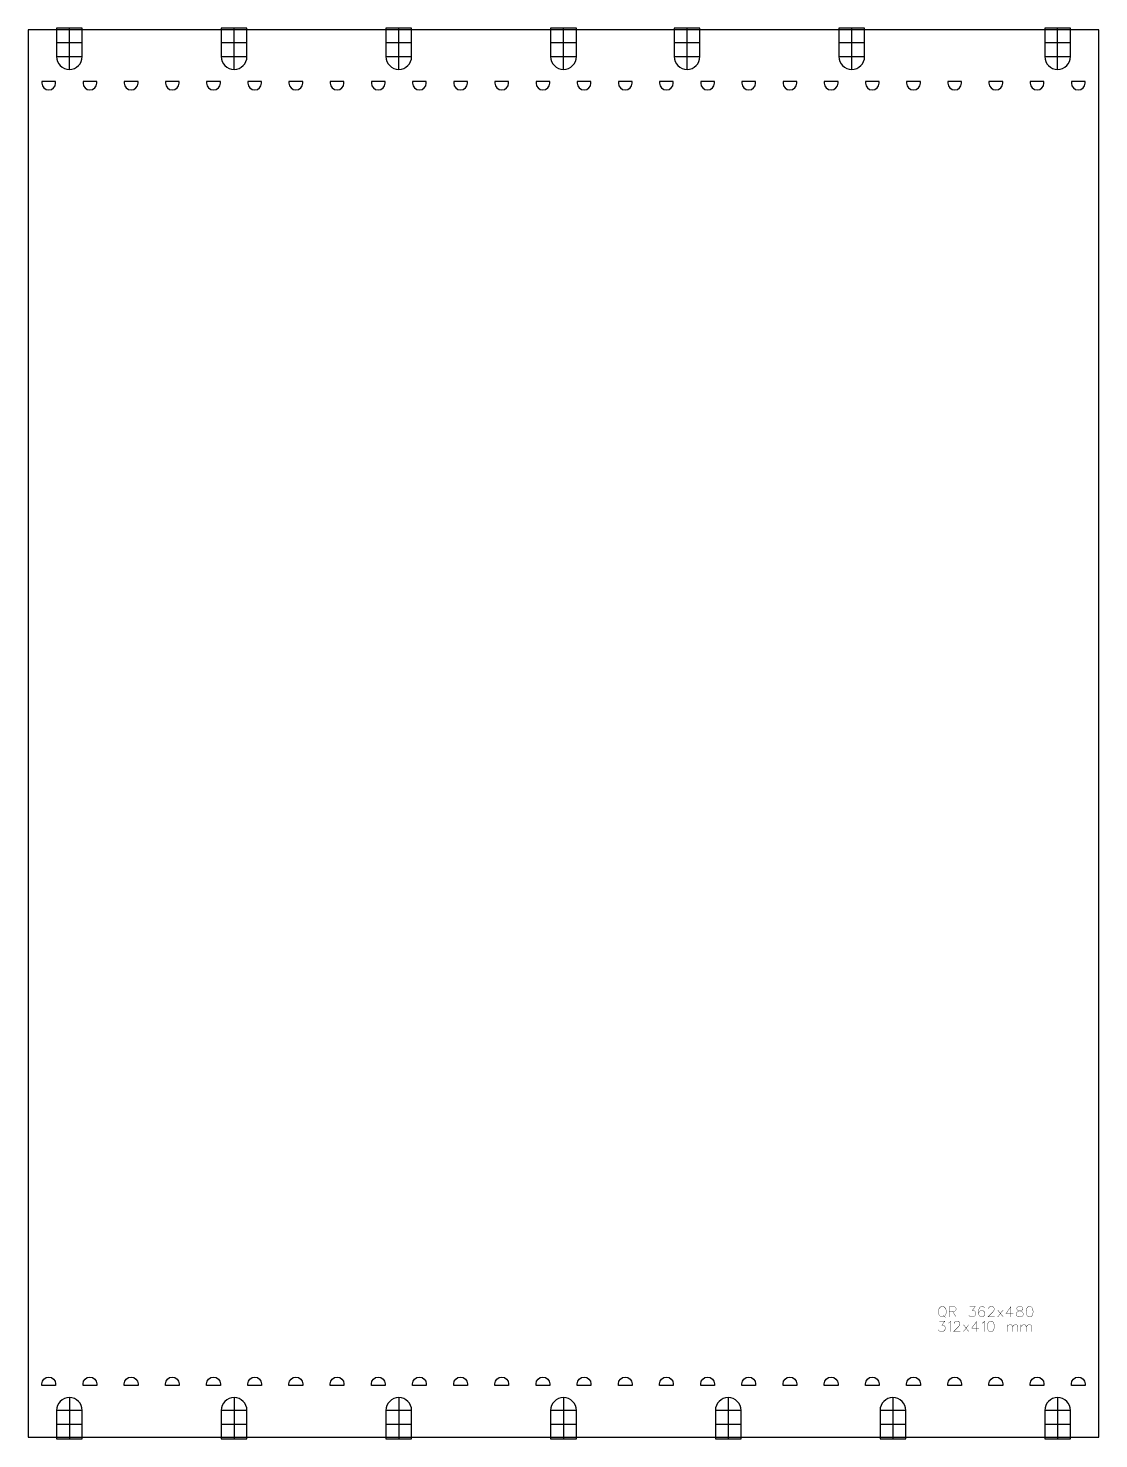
# Model space of a CAD drawing. Extents: x 0 to 12283, y -20 to 16161.
import ezdxf

# ---------------------------------------------------------------- set-up
doc = ezdxf.new("R2010")
doc.units = 0
doc.header["$MEASUREMENT"] = 0
doc.layers.add('BottomLayer', color=7, linetype='CONTINUOUS')

msp = doc.modelspace()

# ---------------------------------------------------------------- linework, layer by layer
at = {"layer": 'BottomLayer'}
for points in [[(0, 0), (12283.464844, 0), (12283.464844, 0), (12283.464844, 16141.735352), (12283.464844, 16141.735352), (0, 16141.735352), (0, 16141.735352), (0, 0)], [(472.440948, 15688.980469), (472.440948, 16161.416992)], [(2362.20459, 15688.980469), (2362.20459, 16161.416992)], [(4251.96875, 15688.980469), (4251.96875, 16161.416992)], [(6141.732422, 15688.980469), (6141.732422, 16161.416992)], [(7559.055176, 15688.980469), (7559.055176, 16161.416992)], [(9448.818359, 15688.980469), (9448.818359, 16161.416992)], [(11811.024414, 15688.980469), (11811.024414, 16161.416992)], [(324.803162, 15999.020508), (620.078735, 15999.020508)], [(2214.566895, 15999.020508), (2509.842529, 15999.020508)], [(4104.330566, 15999.020508), (4399.606445, 15999.020508)], [(5994.094727, 15999.020508), (6289.370117, 15999.020508)], [(7411.41748, 15999.020508), (7706.692871, 15999.020508)], [(9301.180664, 15999.020508), (9596.457031, 15999.020508)], [(11663.385742, 15999.020508), (11958.662109, 15999.020508)], [(324.803162, 15836.618164), (620.078735, 15836.618164)], [(2214.566895, 15836.618164), (2509.842529, 15836.618164)], [(4104.330566, 15836.618164), (4399.606445, 15836.618164)], [(5994.094727, 15836.618164), (6289.370117, 15836.618164)], [(7411.41748, 15836.618164), (7706.692871, 15836.618164)], [(9301.180664, 15836.618164), (9596.457031, 15836.618164)], [(11663.385742, 15836.618164), (11958.662109, 15836.618164)], [(472.440948, 452.75592), (472.440948, -19.68504)], [(2362.20459, 452.75592), (2362.20459, -19.68504)], [(4251.96875, 452.75592), (4251.96875, -19.68504)], [(6141.732422, 452.75592), (6141.732422, -19.68504)], [(8031.496094, 452.75592), (8031.496094, -19.68504)], [(9921.259766, 452.75592), (9921.259766, -19.68504)], [(11811.024414, 452.75592), (11811.024414, -19.68504)], [(620.078735, 305.118103), (324.803162, 305.118103)], [(2509.842529, 305.118103), (2214.566895, 305.118103)], [(4399.606445, 305.118103), (4104.330566, 305.118103)], [(6289.370117, 305.118103), (5994.094727, 305.118103)], [(8179.133789, 305.118103), (7883.858398, 305.118103)], [(10068.897461, 305.118103), (9773.62207, 305.118103)], [(11958.662109, 305.118103), (11663.385742, 305.118103)], [(620.078735, 142.716537), (324.803162, 142.716537)], [(2509.842529, 142.716537), (2214.566895, 142.716537)], [(4399.606445, 142.716537), (4104.330566, 142.716537)], [(6289.370117, 142.716537), (5994.094727, 142.716537)], [(8179.133789, 142.716537), (7883.858398, 142.716537)], [(10068.897461, 142.716537), (9773.62207, 142.716537)], [(11958.662109, 142.716537), (11663.385742, 142.716537)]]:
    msp.add_lwpolyline(points, dxfattribs=at)
for points in [[(324.803162, 16161.416992), (324.803162, 15836.618164), (324.803162, 15836.618164, 1), (620.078735, 15836.618164), (620.078735, 15836.618164), (620.078735, 16161.416992), (620.078735, 16161.416992), (324.803162, 16161.416992)], [(2214.566895, 16161.416992), (2214.566895, 15836.618164), (2214.566895, 15836.618164, 1), (2509.842529, 15836.618164), (2509.842529, 15836.618164), (2509.842529, 16161.416992), (2509.842529, 16161.416992), (2214.566895, 16161.416992)], [(4104.330566, 16161.416992), (4104.330566, 15836.618164), (4104.330566, 15836.618164, 1), (4399.606445, 15836.618164), (4399.606445, 15836.618164), (4399.606445, 16161.416992), (4399.606445, 16161.416992), (4104.330566, 16161.416992)], [(5994.094727, 16161.416992), (5994.094727, 15836.618164), (5994.094727, 15836.618164, 1), (6289.370117, 15836.618164), (6289.370117, 15836.618164), (6289.370117, 16161.416992), (6289.370117, 16161.416992), (5994.094727, 16161.416992)], [(7411.41748, 16161.416992), (7411.41748, 15836.618164), (7411.41748, 15836.618164, 1), (7706.692871, 15836.618164), (7706.692871, 15836.618164), (7706.692871, 16161.416992), (7706.692871, 16161.416992), (7411.41748, 16161.416992)], [(9301.180664, 16161.416992), (9301.180664, 15836.618164), (9301.180664, 15836.618164, 1), (9596.457031, 15836.618164), (9596.457031, 15836.618164), (9596.457031, 16161.416992), (9596.457031, 16161.416992), (9301.180664, 16161.416992)], [(11663.385742, 16161.416992), (11663.385742, 15836.618164), (11663.385742, 15836.618164, 1), (11958.662109, 15836.618164), (11958.662109, 15836.618164), (11958.662109, 16161.416992), (11958.662109, 16161.416992), (11663.385742, 16161.416992)], [(157.480316, 15551.18457), (157.480316, 15531.495117), (157.480316, 15531.495117, 1), (314.960632, 15531.495117), (314.960632, 15531.495117), (314.960632, 15551.18457), (314.960632, 15551.18457), (157.480316, 15551.18457)], [(629.921265, 15551.18457), (629.921265, 15531.495117), (629.921265, 15531.495117, 1), (787.40155, 15531.495117), (787.40155, 15531.495117), (787.40155, 15551.18457), (787.40155, 15551.18457), (629.921265, 15551.18457)], [(1102.362183, 15551.18457), (1102.362183, 15531.495117), (1102.362183, 15531.495117, 1), (1259.842529, 15531.495117), (1259.842529, 15531.495117), (1259.842529, 15551.18457), (1259.842529, 15551.18457), (1102.362183, 15551.18457)], [(1574.803101, 15551.18457), (1574.803101, 15531.495117), (1574.803101, 15531.495117, 1), (1732.283447, 15531.495117), (1732.283447, 15531.495117), (1732.283447, 15551.18457), (1732.283447, 15551.18457), (1574.803101, 15551.18457)], [(2047.244141, 15551.18457), (2047.244141, 15531.495117), (2047.244141, 15531.495117, 1), (2204.724365, 15531.495117), (2204.724365, 15531.495117), (2204.724365, 15551.18457), (2204.724365, 15551.18457), (2047.244141, 15551.18457)], [(2519.685059, 15551.18457), (2519.685059, 15531.495117), (2519.685059, 15531.495117, 1), (2677.165527, 15531.495117), (2677.165527, 15531.495117), (2677.165527, 15551.18457), (2677.165527, 15551.18457), (2519.685059, 15551.18457)], [(2992.125977, 15551.18457), (2992.125977, 15531.495117), (2992.125977, 15531.495117, 1), (3149.606201, 15531.495117), (3149.606201, 15531.495117), (3149.606201, 15551.18457), (3149.606201, 15551.18457), (2992.125977, 15551.18457)], [(3464.566895, 15551.18457), (3464.566895, 15531.495117), (3464.566895, 15531.495117, 1), (3622.047363, 15531.495117), (3622.047363, 15531.495117), (3622.047363, 15551.18457), (3622.047363, 15551.18457), (3464.566895, 15551.18457)], [(3937.007813, 15551.18457), (3937.007813, 15531.495117), (3937.007813, 15531.495117, 1), (4094.488281, 15531.495117), (4094.488281, 15531.495117), (4094.488281, 15551.18457), (4094.488281, 15551.18457), (3937.007813, 15551.18457)], [(4409.44873, 15551.18457), (4409.44873, 15531.495117), (4409.44873, 15531.495117, 1), (4566.929199, 15531.495117), (4566.929199, 15531.495117), (4566.929199, 15551.18457), (4566.929199, 15551.18457), (4409.44873, 15551.18457)], [(4881.889648, 15551.18457), (4881.889648, 15531.495117), (4881.889648, 15531.495117, 1), (5039.370117, 15531.495117), (5039.370117, 15531.495117), (5039.370117, 15551.18457), (5039.370117, 15551.18457), (4881.889648, 15551.18457)], [(5354.331055, 15551.18457), (5354.331055, 15531.495117), (5354.331055, 15531.495117, 1), (5511.811035, 15531.495117), (5511.811035, 15531.495117), (5511.811035, 15551.18457), (5511.811035, 15551.18457), (5354.331055, 15551.18457)], [(5826.771973, 15551.18457), (5826.771973, 15531.495117), (5826.771973, 15531.495117, 1), (5984.251953, 15531.495117), (5984.251953, 15531.495117), (5984.251953, 15551.18457), (5984.251953, 15551.18457), (5826.771973, 15551.18457)], [(6299.212402, 15551.18457), (6299.212402, 15531.495117), (6299.212402, 15531.495117, 1), (6456.692871, 15531.495117), (6456.692871, 15531.495117), (6456.692871, 15551.18457), (6456.692871, 15551.18457), (6299.212402, 15551.18457)], [(6771.653809, 15551.18457), (6771.653809, 15531.495117), (6771.653809, 15531.495117, 1), (6929.133789, 15531.495117), (6929.133789, 15531.495117), (6929.133789, 15551.18457), (6929.133789, 15551.18457), (6771.653809, 15551.18457)], [(7244.094727, 15551.18457), (7244.094727, 15531.495117), (7244.094727, 15531.495117, 1), (7401.574707, 15531.495117), (7401.574707, 15531.495117), (7401.574707, 15551.18457), (7401.574707, 15551.18457), (7244.094727, 15551.18457)], [(7716.535156, 15551.18457), (7716.535156, 15531.495117), (7716.535156, 15531.495117, 1), (7874.015625, 15531.495117), (7874.015625, 15531.495117), (7874.015625, 15551.18457), (7874.015625, 15551.18457), (7716.535156, 15551.18457)], [(8188.976563, 15551.18457), (8188.976563, 15531.495117), (8188.976563, 15531.495117, 1), (8346.457031, 15531.495117), (8346.457031, 15531.495117), (8346.457031, 15551.18457), (8346.457031, 15551.18457), (8188.976563, 15551.18457)], [(8661.416992, 15551.18457), (8661.416992, 15531.495117), (8661.416992, 15531.495117, 1), (8818.897461, 15531.495117), (8818.897461, 15531.495117), (8818.897461, 15551.18457), (8818.897461, 15551.18457), (8661.416992, 15551.18457)], [(9133.858398, 15551.18457), (9133.858398, 15531.495117), (9133.858398, 15531.495117, 1), (9291.338867, 15531.495117), (9291.338867, 15531.495117), (9291.338867, 15551.18457), (9291.338867, 15551.18457), (9133.858398, 15551.18457)], [(9606.299805, 15551.18457), (9606.299805, 15531.495117), (9606.299805, 15531.495117, 1), (9763.779297, 15531.495117), (9763.779297, 15531.495117), (9763.779297, 15551.18457), (9763.779297, 15551.18457), (9606.299805, 15551.18457)], [(10078.740234, 15551.18457), (10078.740234, 15531.495117), (10078.740234, 15531.495117, 1), (10236.219727, 15531.495117), (10236.219727, 15531.495117), (10236.219727, 15551.18457), (10236.219727, 15551.18457), (10078.740234, 15551.18457)], [(10551.181641, 15551.18457), (10551.181641, 15531.495117), (10551.181641, 15531.495117, 1), (10708.662109, 15531.495117), (10708.662109, 15531.495117), (10708.662109, 15551.18457), (10708.662109, 15551.18457), (10551.181641, 15551.18457)], [(11023.62207, 15551.18457), (11023.62207, 15531.495117), (11023.62207, 15531.495117, 1), (11181.102539, 15531.495117), (11181.102539, 15531.495117), (11181.102539, 15551.18457), (11181.102539, 15551.18457), (11023.62207, 15551.18457)], [(11496.0625, 15551.18457), (11496.0625, 15531.495117), (11496.0625, 15531.495117, 1), (11653.543945, 15531.495117), (11653.543945, 15531.495117), (11653.543945, 15551.18457), (11653.543945, 15551.18457), (11496.0625, 15551.18457)], [(11968.503906, 15551.18457), (11968.503906, 15531.495117), (11968.503906, 15531.495117, 1), (12125.984375, 15531.495117), (12125.984375, 15531.495117), (12125.984375, 15551.18457), (12125.984375, 15551.18457), (11968.503906, 15551.18457)], [(157.480316, 590.551147), (157.480316, 610.236206), (157.480316, 610.236206, -1), (314.960632, 610.236206), (314.960632, 610.236206), (314.960632, 590.551147), (314.960632, 590.551147), (157.480316, 590.551147)], [(629.921265, 590.551147), (629.921265, 610.236206), (629.921265, 610.236206, -1), (787.40155, 610.236206), (787.40155, 610.236206), (787.40155, 590.551147), (787.40155, 590.551147), (629.921265, 590.551147)], [(1102.362183, 590.551147), (1102.362183, 610.236206), (1102.362183, 610.236206, -1), (1259.842529, 610.236206), (1259.842529, 610.236206), (1259.842529, 590.551147), (1259.842529, 590.551147), (1102.362183, 590.551147)], [(1574.803101, 590.551147), (1574.803101, 610.236206), (1574.803101, 610.236206, -1), (1732.283447, 610.236206), (1732.283447, 610.236206), (1732.283447, 590.551147), (1732.283447, 590.551147), (1574.803101, 590.551147)], [(2047.244141, 590.551147), (2047.244141, 610.236206), (2047.244141, 610.236206, -1), (2204.724365, 610.236206), (2204.724365, 610.236206), (2204.724365, 590.551147), (2204.724365, 590.551147), (2047.244141, 590.551147)], [(2519.685059, 590.551147), (2519.685059, 610.236206), (2519.685059, 610.236206, -1), (2677.165527, 610.236206), (2677.165527, 610.236206), (2677.165527, 590.551147), (2677.165527, 590.551147), (2519.685059, 590.551147)], [(2992.125977, 590.551147), (2992.125977, 610.236206), (2992.125977, 610.236206, -1), (3149.606201, 610.236206), (3149.606201, 610.236206), (3149.606201, 590.551147), (3149.606201, 590.551147), (2992.125977, 590.551147)], [(3464.566895, 590.551147), (3464.566895, 610.236206), (3464.566895, 610.236206, -1), (3622.047363, 610.236206), (3622.047363, 610.236206), (3622.047363, 590.551147), (3622.047363, 590.551147), (3464.566895, 590.551147)], [(3937.007813, 590.551147), (3937.007813, 610.236206), (3937.007813, 610.236206, -1), (4094.488281, 610.236206), (4094.488281, 610.236206), (4094.488281, 590.551147), (4094.488281, 590.551147), (3937.007813, 590.551147)], [(4409.44873, 590.551147), (4409.44873, 610.236206), (4409.44873, 610.236206, -1), (4566.929199, 610.236206), (4566.929199, 610.236206), (4566.929199, 590.551147), (4566.929199, 590.551147), (4409.44873, 590.551147)], [(4881.889648, 590.551147), (4881.889648, 610.236206), (4881.889648, 610.236206, -1), (5039.370117, 610.236206), (5039.370117, 610.236206), (5039.370117, 590.551147), (5039.370117, 590.551147), (4881.889648, 590.551147)], [(5354.331055, 590.551147), (5354.331055, 610.236206), (5354.331055, 610.236206, -1), (5511.811035, 610.236206), (5511.811035, 610.236206), (5511.811035, 590.551147), (5511.811035, 590.551147), (5354.331055, 590.551147)], [(5826.771973, 590.551147), (5826.771973, 610.236206), (5826.771973, 610.236206, -1), (5984.251953, 610.236206), (5984.251953, 610.236206), (5984.251953, 590.551147), (5984.251953, 590.551147), (5826.771973, 590.551147)], [(6299.212402, 590.551147), (6299.212402, 610.236206), (6299.212402, 610.236206, -1), (6456.692871, 610.236206), (6456.692871, 610.236206), (6456.692871, 590.551147), (6456.692871, 590.551147), (6299.212402, 590.551147)], [(6771.653809, 590.551147), (6771.653809, 610.236206), (6771.653809, 610.236206, -1), (6929.133789, 610.236206), (6929.133789, 610.236206), (6929.133789, 590.551147), (6929.133789, 590.551147), (6771.653809, 590.551147)], [(7244.094727, 590.551147), (7244.094727, 610.236206), (7244.094727, 610.236206, -1), (7401.574707, 610.236206), (7401.574707, 610.236206), (7401.574707, 590.551147), (7401.574707, 590.551147), (7244.094727, 590.551147)], [(7716.535156, 590.551147), (7716.535156, 610.236206), (7716.535156, 610.236206, -1), (7874.015625, 610.236206), (7874.015625, 610.236206), (7874.015625, 590.551147), (7874.015625, 590.551147), (7716.535156, 590.551147)], [(8188.976563, 590.551147), (8188.976563, 610.236206), (8188.976563, 610.236206, -1), (8346.457031, 610.236206), (8346.457031, 610.236206), (8346.457031, 590.551147), (8346.457031, 590.551147), (8188.976563, 590.551147)], [(8661.416992, 590.551147), (8661.416992, 610.236206), (8661.416992, 610.236206, -1), (8818.897461, 610.236206), (8818.897461, 610.236206), (8818.897461, 590.551147), (8818.897461, 590.551147), (8661.416992, 590.551147)], [(9133.858398, 590.551147), (9133.858398, 610.236206), (9133.858398, 610.236206, -1), (9291.338867, 610.236206), (9291.338867, 610.236206), (9291.338867, 590.551147), (9291.338867, 590.551147), (9133.858398, 590.551147)], [(9606.299805, 590.551147), (9606.299805, 610.236206), (9606.299805, 610.236206, -1), (9763.779297, 610.236206), (9763.779297, 610.236206), (9763.779297, 590.551147), (9763.779297, 590.551147), (9606.299805, 590.551147)], [(10078.740234, 590.551147), (10078.740234, 610.236206), (10078.740234, 610.236206, -1), (10236.219727, 610.236206), (10236.219727, 610.236206), (10236.219727, 590.551147), (10236.219727, 590.551147), (10078.740234, 590.551147)], [(10551.181641, 590.551147), (10551.181641, 610.236206), (10551.181641, 610.236206, -1), (10708.662109, 610.236206), (10708.662109, 610.236206), (10708.662109, 590.551147), (10708.662109, 590.551147), (10551.181641, 590.551147)], [(11023.62207, 590.551147), (11023.62207, 610.236206), (11023.62207, 610.236206, -1), (11181.102539, 610.236206), (11181.102539, 610.236206), (11181.102539, 590.551147), (11181.102539, 590.551147), (11023.62207, 590.551147)], [(11496.0625, 590.551147), (11496.0625, 610.236206), (11496.0625, 610.236206, -1), (11653.543945, 610.236206), (11653.543945, 610.236206), (11653.543945, 590.551147), (11653.543945, 590.551147), (11496.0625, 590.551147)], [(11968.503906, 590.551147), (11968.503906, 610.236206), (11968.503906, 610.236206, -1), (12125.984375, 610.236206), (12125.984375, 610.236206), (12125.984375, 590.551147), (12125.984375, 590.551147), (11968.503906, 590.551147)], [(620.078735, -19.68504), (620.078735, 305.118103), (620.078735, 305.118103, 1), (324.803162, 305.118103), (324.803162, 305.118103), (324.803162, -19.68504), (324.803162, -19.68504), (620.078735, -19.68504)], [(2509.842529, -19.68504), (2509.842529, 305.118103), (2509.842529, 305.118103, 1), (2214.566895, 305.118103), (2214.566895, 305.118103), (2214.566895, -19.68504), (2214.566895, -19.68504), (2509.842529, -19.68504)], [(4399.606445, -19.68504), (4399.606445, 305.118103), (4399.606445, 305.118103, 1), (4104.330566, 305.118103), (4104.330566, 305.118103), (4104.330566, -19.68504), (4104.330566, -19.68504), (4399.606445, -19.68504)], [(6289.370117, -19.68504), (6289.370117, 305.118103), (6289.370117, 305.118103, 1), (5994.094727, 305.118103), (5994.094727, 305.118103), (5994.094727, -19.68504), (5994.094727, -19.68504), (6289.370117, -19.68504)], [(8179.133789, -19.68504), (8179.133789, 305.118103), (8179.133789, 305.118103, 1), (7883.858398, 305.118103), (7883.858398, 305.118103), (7883.858398, -19.68504), (7883.858398, -19.68504), (8179.133789, -19.68504)], [(10068.897461, -19.68504), (10068.897461, 305.118103), (10068.897461, 305.118103, 1), (9773.62207, 305.118103), (9773.62207, 305.118103), (9773.62207, -19.68504), (9773.62207, -19.68504), (10068.897461, -19.68504)], [(11958.662109, -19.68504), (11958.662109, 305.118103), (11958.662109, 305.118103, 1), (11663.385742, 305.118103), (11663.385742, 305.118103), (11663.385742, -19.68504), (11663.385742, -19.68504), (11958.662109, -19.68504)]]:
    msp.add_lwpolyline(points, format="xyb", dxfattribs=at)
at = {"layer": 'BottomLayer', "const_width": 3.937008}
for points in [[(10477.125977, 1496.933105), (10465.87793, 1491.311035), (10465.87793, 1491.311035), (10454.629883, 1480.062988), (10454.629883, 1480.062988), (10449.003906, 1468.814941), (10449.003906, 1468.814941), (10443.381836, 1451.94104), (10443.381836, 1451.94104), (10443.381836, 1423.818848), (10443.381836, 1423.818848), (10449.003906, 1406.944946), (10449.003906, 1406.944946), (10454.629883, 1395.696899), (10454.629883, 1395.696899), (10465.87793, 1384.448853), (10465.87793, 1384.448853), (10477.125977, 1378.822754), (10477.125977, 1378.822754), (10499.62207, 1378.822754), (10499.62207, 1378.822754), (10510.869141, 1384.448853), (10510.869141, 1384.448853), (10522.12207, 1395.696899), (10522.12207, 1395.696899), (10527.744141, 1406.944946), (10527.744141, 1406.944946), (10533.370117, 1423.818848), (10533.370117, 1423.818848), (10533.370117, 1451.94104), (10533.370117, 1451.94104), (10527.744141, 1468.814941), (10527.744141, 1468.814941), (10522.12207, 1480.062988), (10522.12207, 1480.062988), (10510.869141, 1491.311035), (10510.869141, 1491.311035), (10499.62207, 1496.933105), (10499.62207, 1496.933105), (10477.125977, 1496.933105)], [(10567.114258, 1496.933105), (10617.732422, 1496.933105), (10617.732422, 1496.933105), (10634.606445, 1491.311035), (10634.606445, 1491.311035), (10640.232422, 1485.685059), (10640.232422, 1485.685059), (10645.854492, 1474.437012), (10645.854492, 1474.437012), (10645.854492, 1463.188965), (10645.854492, 1463.188965), (10640.232422, 1451.94104), (10640.232422, 1451.94104), (10634.606445, 1446.314941), (10634.606445, 1446.314941), (10617.732422, 1440.692993), (10617.732422, 1440.692993), (10567.114258, 1440.692993)], [(10567.114258, 1496.933105), (10567.114258, 1378.822754)], [(10803.334961, 1496.933105), (10865.205078, 1496.933105), (10865.205078, 1496.933105), (10831.457031, 1451.94104), (10831.457031, 1451.94104), (10848.330078, 1451.94104), (10848.330078, 1451.94104), (10859.579102, 1446.314941), (10859.579102, 1446.314941), (10865.205078, 1440.692993), (10865.205078, 1440.692993), (10870.826172, 1423.818848), (10870.826172, 1423.818848), (10870.826172, 1412.570801), (10870.826172, 1412.570801), (10865.205078, 1395.696899), (10865.205078, 1395.696899), (10853.953125, 1384.448853), (10853.953125, 1384.448853), (10837.078125, 1378.822754), (10837.078125, 1378.822754), (10820.208008, 1378.822754), (10820.208008, 1378.822754), (10803.334961, 1384.448853), (10803.334961, 1384.448853), (10797.711914, 1390.074829), (10797.711914, 1390.074829), (10792.085938, 1401.322754)], [(10972.0625, 1480.062988), (10966.441406, 1491.311035), (10966.441406, 1491.311035), (10949.566406, 1496.933105), (10949.566406, 1496.933105), (10938.319336, 1496.933105), (10938.319336, 1496.933105), (10921.444336, 1491.311035), (10921.444336, 1491.311035), (10910.197266, 1474.437012), (10910.197266, 1474.437012), (10904.571289, 1446.314941), (10904.571289, 1446.314941), (10904.571289, 1418.192993), (10904.571289, 1418.192993), (10910.197266, 1395.696899), (10910.197266, 1395.696899), (10921.444336, 1384.448853), (10921.444336, 1384.448853), (10938.319336, 1378.822754), (10938.319336, 1378.822754), (10943.945313, 1378.822754), (10943.945313, 1378.822754), (10960.81543, 1384.448853), (10960.81543, 1384.448853), (10972.0625, 1395.696899), (10972.0625, 1395.696899), (10977.689453, 1412.570801), (10977.689453, 1412.570801), (10977.689453, 1418.192993), (10977.689453, 1418.192993), (10972.0625, 1435.066895), (10972.0625, 1435.066895), (10960.81543, 1446.314941), (10960.81543, 1446.314941), (10943.945313, 1451.94104), (10943.945313, 1451.94104), (10938.319336, 1451.94104), (10938.319336, 1451.94104), (10921.444336, 1446.314941), (10921.444336, 1446.314941), (10910.197266, 1435.066895), (10910.197266, 1435.066895), (10904.571289, 1418.192993)], [(11017.058594, 1468.814941), (11017.058594, 1474.437012), (11017.058594, 1474.437012), (11022.68457, 1485.685059), (11022.68457, 1485.685059), (11028.307617, 1491.311035), (11028.307617, 1491.311035), (11039.554688, 1496.933105), (11039.554688, 1496.933105), (11062.050781, 1496.933105), (11062.050781, 1496.933105), (11073.302734, 1491.311035), (11073.302734, 1491.311035), (11078.925781, 1485.685059), (11078.925781, 1485.685059), (11084.551758, 1474.437012), (11084.551758, 1474.437012), (11084.551758, 1463.188965), (11084.551758, 1463.188965), (11078.925781, 1451.94104), (11078.925781, 1451.94104), (11067.676758, 1435.066895), (11067.676758, 1435.066895), (11011.433594, 1378.822754), (11011.433594, 1378.822754), (11090.172852, 1378.822754)], [(11185.788086, 1457.562988), (11123.920898, 1378.822754)], [(11123.920898, 1457.562988), (11185.788086, 1378.822754)], [(11275.775391, 1496.933105), (11219.536133, 1418.192993), (11219.536133, 1418.192993), (11303.897461, 1418.192993)], [(11275.775391, 1496.933105), (11275.775391, 1378.822754)], [(11365.763672, 1496.933105), (11348.893555, 1491.311035), (11348.893555, 1491.311035), (11343.267578, 1480.062988), (11343.267578, 1480.062988), (11343.267578, 1468.814941), (11343.267578, 1468.814941), (11348.893555, 1457.562988), (11348.893555, 1457.562988), (11360.141602, 1451.94104), (11360.141602, 1451.94104), (11382.637695, 1446.314941), (11382.637695, 1446.314941), (11399.511719, 1440.692993), (11399.511719, 1440.692993), (11410.759766, 1429.444946), (11410.759766, 1429.444946), (11416.381836, 1418.192993), (11416.381836, 1418.192993), (11416.381836, 1401.322754), (11416.381836, 1401.322754), (11410.759766, 1390.074829), (11410.759766, 1390.074829), (11405.133789, 1384.448853), (11405.133789, 1384.448853), (11388.263672, 1378.822754), (11388.263672, 1378.822754), (11365.763672, 1378.822754), (11365.763672, 1378.822754), (11348.893555, 1384.448853), (11348.893555, 1384.448853), (11343.267578, 1390.074829), (11343.267578, 1390.074829), (11337.641602, 1401.322754), (11337.641602, 1401.322754), (11337.641602, 1418.192993), (11337.641602, 1418.192993), (11343.267578, 1429.444946), (11343.267578, 1429.444946), (11354.515625, 1440.692993), (11354.515625, 1440.692993), (11371.389648, 1446.314941), (11371.389648, 1446.314941), (11393.885742, 1451.94104), (11393.885742, 1451.94104), (11405.133789, 1457.562988), (11405.133789, 1457.562988), (11410.759766, 1468.814941), (11410.759766, 1468.814941), (11410.759766, 1480.062988), (11410.759766, 1480.062988), (11405.133789, 1491.311035), (11405.133789, 1491.311035), (11388.263672, 1496.933105), (11388.263672, 1496.933105), (11365.763672, 1496.933105)], [(11483.874023, 1496.933105), (11467.003906, 1491.311035), (11467.003906, 1491.311035), (11455.751953, 1474.437012), (11455.751953, 1474.437012), (11450.129883, 1446.314941), (11450.129883, 1446.314941), (11450.129883, 1429.444946), (11450.129883, 1429.444946), (11455.751953, 1401.322754), (11455.751953, 1401.322754), (11467.003906, 1384.448853), (11467.003906, 1384.448853), (11483.874023, 1378.822754), (11483.874023, 1378.822754), (11495.126953, 1378.822754), (11495.126953, 1378.822754), (11511.996094, 1384.448853), (11511.996094, 1384.448853), (11523.244141, 1401.322754), (11523.244141, 1401.322754), (11528.870117, 1429.444946), (11528.870117, 1429.444946), (11528.870117, 1446.314941), (11528.870117, 1446.314941), (11523.244141, 1474.437012), (11523.244141, 1474.437012), (11511.996094, 1491.311035), (11511.996094, 1491.311035), (11495.126953, 1496.933105), (11495.126953, 1496.933105), (11483.874023, 1496.933105)], [(10454.629883, 1328.204712), (10516.496094, 1328.204712), (10516.496094, 1328.204712), (10482.751953, 1283.212646), (10482.751953, 1283.212646), (10499.62207, 1283.212646), (10499.62207, 1283.212646), (10510.869141, 1277.586548), (10510.869141, 1277.586548), (10516.496094, 1271.9646), (10516.496094, 1271.9646), (10522.12207, 1255.090454), (10522.12207, 1255.090454), (10522.12207, 1243.842407), (10522.12207, 1243.842407), (10516.496094, 1226.968506), (10516.496094, 1226.968506), (10505.248047, 1215.720459), (10505.248047, 1215.720459), (10488.374023, 1210.094482), (10488.374023, 1210.094482), (10471.503906, 1210.094482), (10471.503906, 1210.094482), (10454.629883, 1215.720459), (10454.629883, 1215.720459), (10449.003906, 1221.342529), (10449.003906, 1221.342529), (10443.381836, 1232.594482)], [(10494, 1401.322754), (10527.744141, 1367.574707)], [(10555.866211, 1305.708618), (10567.114258, 1311.334595), (10567.114258, 1311.334595), (10583.988281, 1328.204712), (10583.988281, 1328.204712), (10583.988281, 1210.094482)], [(10606.484375, 1440.692993), (10645.854492, 1378.822754)], [(10623.358398, 1300.082642), (10623.358398, 1305.708618), (10623.358398, 1305.708618), (10628.980469, 1316.956665), (10628.980469, 1316.956665), (10634.606445, 1322.582642), (10634.606445, 1322.582642), (10645.854492, 1328.204712), (10645.854492, 1328.204712), (10668.353516, 1328.204712), (10668.353516, 1328.204712), (10679.602539, 1322.582642), (10679.602539, 1322.582642), (10685.224609, 1316.956665), (10685.224609, 1316.956665), (10690.849609, 1305.708618), (10690.849609, 1305.708618), (10690.849609, 1294.460693), (10690.849609, 1294.460693), (10685.224609, 1283.212646), (10685.224609, 1283.212646), (10673.976563, 1266.338501), (10673.976563, 1266.338501), (10617.732422, 1210.094482), (10617.732422, 1210.094482), (10696.472656, 1210.094482)], [(10882.075195, 1328.204712), (10825.831055, 1249.4646), (10825.831055, 1249.4646), (10910.197266, 1249.4646)], [(10882.075195, 1328.204712), (10882.075195, 1210.094482)], [(10943.945313, 1305.708618), (10955.193359, 1311.334595), (10955.193359, 1311.334595), (10972.0625, 1328.204712), (10972.0625, 1328.204712), (10972.0625, 1210.094482)], [(11039.554688, 1328.204712), (11022.68457, 1322.582642), (11022.68457, 1322.582642), (11011.433594, 1305.708618), (11011.433594, 1305.708618), (11005.811523, 1277.586548), (11005.811523, 1277.586548), (11005.811523, 1260.712646), (11005.811523, 1260.712646), (11011.433594, 1232.594482), (11011.433594, 1232.594482), (11022.68457, 1215.720459), (11022.68457, 1215.720459), (11039.554688, 1210.094482), (11039.554688, 1210.094482), (11050.802734, 1210.094482), (11050.802734, 1210.094482), (11067.676758, 1215.720459), (11067.676758, 1215.720459), (11078.925781, 1232.594482), (11078.925781, 1232.594482), (11084.551758, 1260.712646), (11084.551758, 1260.712646), (11084.551758, 1277.586548), (11084.551758, 1277.586548), (11078.925781, 1305.708618), (11078.925781, 1305.708618), (11067.676758, 1322.582642), (11067.676758, 1322.582642), (11050.802734, 1328.204712), (11050.802734, 1328.204712), (11039.554688, 1328.204712)], [(10792.085938, 1288.834595), (10730.220703, 1210.094482)], [(10730.220703, 1288.834595), (10792.085938, 1210.094482)], [(11230.783203, 1266.338501), (11247.65332, 1283.212646), (11247.65332, 1283.212646), (11258.902344, 1288.834595), (11258.902344, 1288.834595), (11275.775391, 1288.834595), (11275.775391, 1288.834595), (11287.024414, 1283.212646), (11287.024414, 1283.212646), (11292.649414, 1266.338501), (11292.649414, 1266.338501), (11292.649414, 1210.094482)], [(11230.783203, 1288.834595), (11230.783203, 1210.094482)], [(11292.649414, 1266.338501), (11309.523438, 1283.212646), (11309.523438, 1283.212646), (11320.771484, 1288.834595), (11320.771484, 1288.834595), (11337.641602, 1288.834595), (11337.641602, 1288.834595), (11348.893555, 1283.212646), (11348.893555, 1283.212646), (11354.515625, 1266.338501), (11354.515625, 1266.338501), (11354.515625, 1210.094482)], [(11388.263672, 1266.338501), (11405.133789, 1283.212646), (11405.133789, 1283.212646), (11416.381836, 1288.834595), (11416.381836, 1288.834595), (11433.255859, 1288.834595), (11433.255859, 1288.834595), (11444.503906, 1283.212646), (11444.503906, 1283.212646), (11450.129883, 1266.338501), (11450.129883, 1266.338501), (11450.129883, 1210.094482)], [(11388.263672, 1288.834595), (11388.263672, 1210.094482)], [(11450.129883, 1266.338501), (11467.003906, 1283.212646), (11467.003906, 1283.212646), (11478.251953, 1288.834595), (11478.251953, 1288.834595), (11495.126953, 1288.834595), (11495.126953, 1288.834595), (11506.374023, 1283.212646), (11506.374023, 1283.212646), (11511.996094, 1266.338501), (11511.996094, 1266.338501), (11511.996094, 1210.094482)]]:
    msp.add_lwpolyline(points, dxfattribs=at)

doc.saveas('drawing.dxf')
